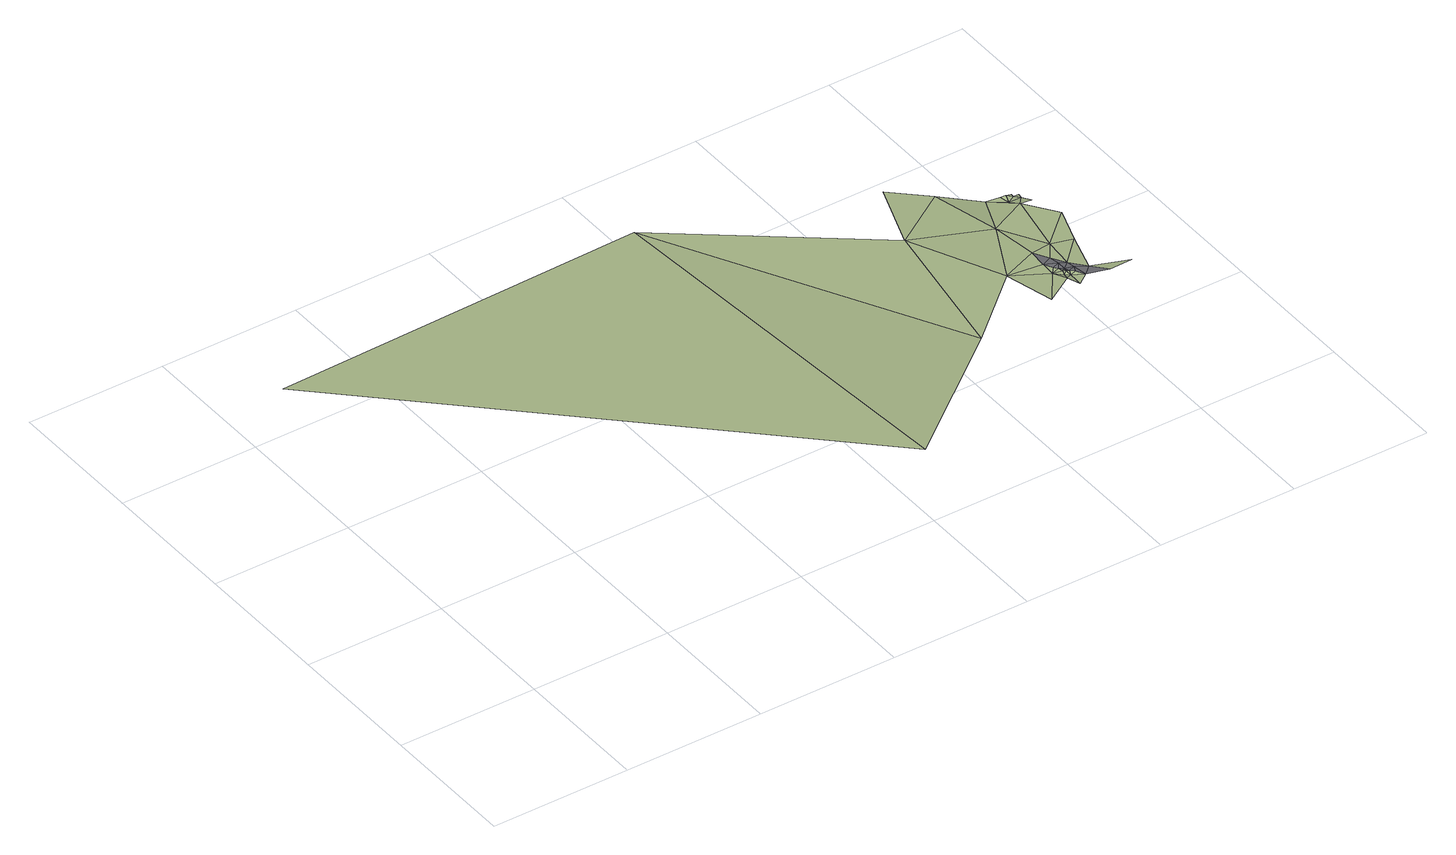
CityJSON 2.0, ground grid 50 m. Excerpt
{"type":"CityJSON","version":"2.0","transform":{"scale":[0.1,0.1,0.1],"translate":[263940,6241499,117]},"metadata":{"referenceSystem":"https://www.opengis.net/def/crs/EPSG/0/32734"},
"CityObjects":{
"terrain1":{"type":"TINRelief","geometry":[{"type":"CompositeSurface","lod":"1","boundaries":[[[0,1,2]],[[1,3,2]],[[3,4,2]],[[5,4,3]],[[6,5,7]],[[8,4,5]],[[6,7,9]],[[10,5,6]],[[4,11,12]],[[10,13,5]],[[4,8,11]],[[5,13,8]],[[6,9,14]],[[9,15,16]],[[6,17,10]],[[16,14,9]],[[18,6,14]],[[19,17,6]],[[6,18,19]],[[20,14,16]],[[14,20,18]],[[21,19,18]],[[18,20,22]],[[21,18,22]],[[23,16,15]],[[16,24,20]],[[20,24,22]],[[25,24,16]],[[23,25,16]],[[26,27,13]],[[13,27,8]],[[26,28,27]],[[8,29,11]],[[30,28,31]],[[30,27,28]],[[8,27,32]],[[33,34,31]],[[32,29,8]],[[35,27,30]],[[35,32,27]],[[29,32,36]],[[36,37,29]],[[32,38,36]],[[39,37,36]],[[39,36,40]],[[32,41,38]],[[40,36,38]],[[40,42,39]],[[40,38,43]]]}]},
"road1":{"type":"Road","attributes":{"highway":"primary","name":"Philip Kgosana Drive","surface":"asphalt","lanes":2,"width":4.4,"oneway":"yes"},"geometry":[{"type":"MultiSurface","lod":"1","boundaries":[[[44,10,17]],[[13,10,26]],[[44,17,19]],[[45,19,21]],[[21,22,45]],[[10,44,26]],[[45,22,24]],[[19,45,44]],[[24,46,45]],[[24,25,46]],[[44,45,28]],[[28,26,44]],[[28,45,46]],[[23,46,25]],[[23,31,46]],[[31,28,46]],[[23,33,31]]]}]}
},
"vertices":[
[1,1351,319],[1470,5,287],[1460,1557,161],[2042,524,143],[2162,1107,106],[2320,785,100],[2463,747,71],[2371,616,94],[2460,1045,59],[2478,687,85],[2467,801,71],[2403,1292,55],[2277,1389,67],[2472,867,72],[2493,725,67],[2504,655,72],[2510,713,67],[2487,775,67],[2502,744,67],[2496,762,67],[2510,737,67],[2506,749,67],[2508,747,67],[2555,697,62],[2520,735,67],[2532,722,67],[2506,822,67],[2557,895,52],[2541,776,62],[2551,1232,8],[2646,891,36],[2587,728,58],[2614,1134,35],[2634,679,58],[2737,712,29],[2701,1037,24],[2610,1191,5],[2603,1228,5],[2649,1179,15],[2623,1227,5],[2642,1212,1],[2668,1150,15],[2643,1225,1],[2662,1211,1],
[2513,785,67],[2512,752,67],[2546,748,62]
]}
